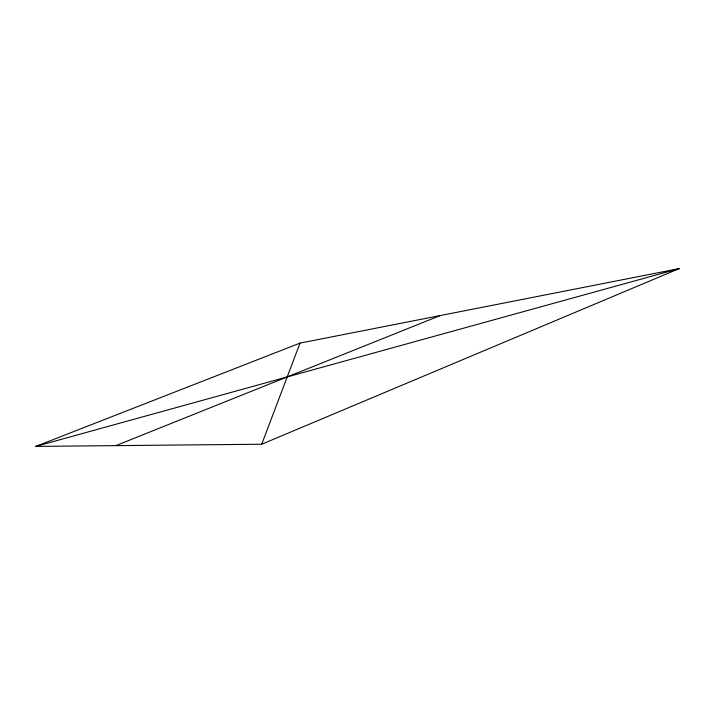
<?xml version="1.0" encoding="UTF-8"?>
<svg xmlns="http://www.w3.org/2000/svg" width="715" height="715" viewBox="0 0 715 715"><rect width="100%" height="100%" fill="white"/><g stroke="black" fill="none" stroke-linecap="round" stroke-linejoin="round"><path stroke-width="1.07" d="M261.717 444.23L300.032 343.102L679.25 268.59L261.717 444.23L35.75 446.41L300.032 343.102M115.83 445.633L440.315 315.538M35.75 446.41L679.25 268.59"/></g></svg>
